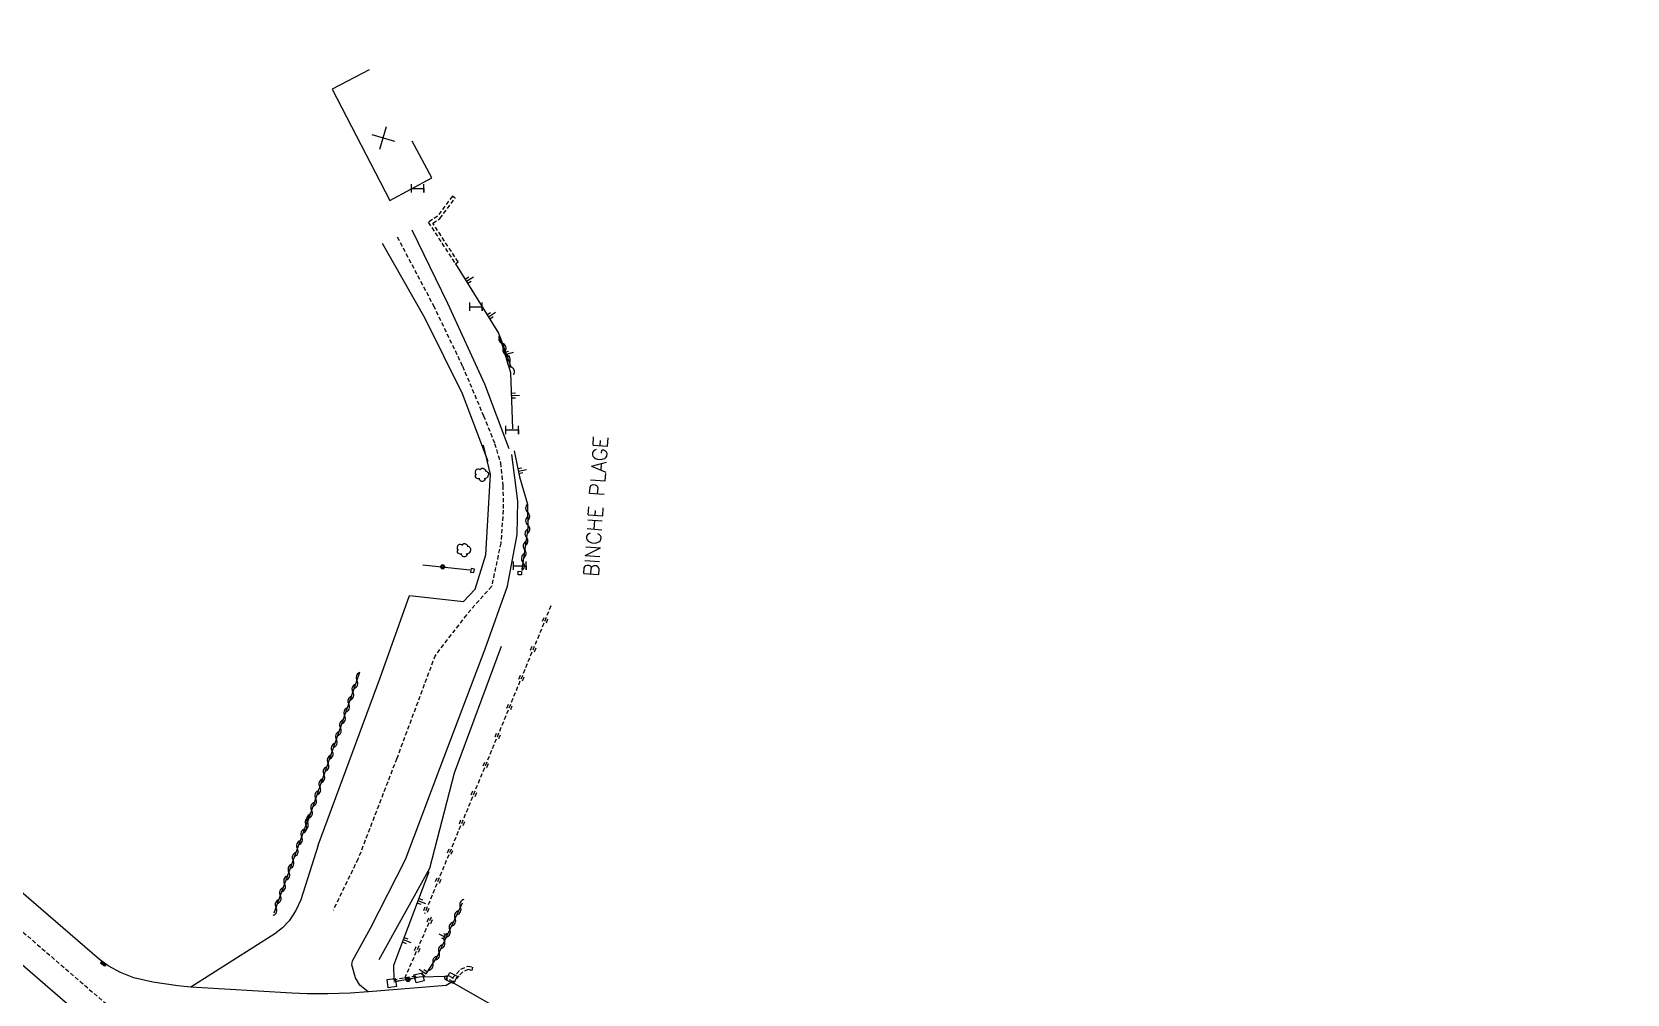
# Model space of a CAD drawing. Header units: millimetres. Extents: x 136000 to 137000, y 121000 to 122000.
# Drawn here: x 136686.6 to 136877.8, y 121132.9 to 121248.2 of the extents above; entities that cross this region are included whole.
import ezdxf
from ezdxf.enums import TextEntityAlignment as Align

# ---------------------------------------------------------------- set-up
doc = ezdxf.new("R2010")
doc.units = ezdxf.units.MM
doc.linetypes.add('DASHED', pattern=[0.75, 0.5, -0.25])
doc.layers.get('0').update_dxf_attribs({"linetype": 'CONTINUOUS'})
for name, color, linetype in [('W0001', 6, 'DASHED'), ('W0008', 7, 'CONTINUOUS'), ('W0100', 7, 'CONTINUOUS'), ('W0112', 1, 'DASHED'), ('W0211', 2, 'CONTINUOUS'), ('W0220', 5, 'DASHED'), ('W0300', 7, 'CONTINUOUS'), ('W0302', 3, 'CONTINUOUS'), ('W0310', 3, 'CONTINUOUS'), ('W0322', 7, 'CONTINUOUS'), ('W0400', 7, 'CONTINUOUS'), ('W0989', 7, 'CONTINUOUS'), ('W0991', 7, 'CONTINUOUS'), ('W1474', 7, 'CONTINUOUS')]:
    doc.layers.add(name, color=color, linetype=linetype)
doc.styles.get("Standard").update_dxf_attribs({"font": 'romans.shx', "width": 0.85})

# ---------------------------------------------------------------- blocks, each defined once
blk = doc.blocks.new('t112o')
at = {"color": 0, "linetype": 'Continuous'}
for p, q in [((-0.5, 0.5), (0.5, 0.5)), ((-0.5, -0.5), (-0.5, 0.5)), ((0.5, 0.5), (0.5, -0.5)), ((0.5, -0.5), (-0.5, -0.5))]:
    blk.add_line(p, q, dxfattribs=at)
blk = doc.blocks.new('T400')
for p, q in [((-0.15, 0.3), (0.15, 0.3)), ((-0.15, -0.25), (-0.15, 0.3)), ((-0.15, 0.15), (0.15, 0.15)), ((-0.15, 0), (0.15, 0)), ((0.15, 0.3), (0.15, -0.25)), ((-0.15, -0.15), (0.15, -0.15)), ((-0.15, -0.25), (-0.15, -0.3)), ((-0.15, -0.3), (0.15, -0.3)), ((0.15, -0.3), (0.15, -0.25))]:
    blk.add_line(p, q)
blk = doc.blocks.new('t211o')
at = {"color": 0, "linetype": 'Continuous'}
for p, q in [((-0.29, 0.5), (-0.29, 0)), ((0, 1), (0, 0)), ((0.29, 0.5), (0.29, 0))]:
    blk.add_line(p, q, dxfattribs=at)
blk = doc.blocks.new('t322o')
at = {"color": 0, "linetype": 'Continuous'}
for radius in [0.25, 0.15]:
    blk.add_circle((0, 0), radius, dxfattribs=at)
blk = doc.blocks.new('t310o')
at = {"color": 0, "linetype": 'Continuous'}
for centre, start, end in [((-0.5, 0.38), 216.8699, 323.1304), ((0.5, -0.37), 36.8699, 143.1303)]:
    blk.add_arc(centre, 0.625, start, end, dxfattribs=at)
blk = doc.blocks.new('t220o')
at = {"color": 0, "linetype": 'Continuous'}
for p, q in [((-0.25, 0.25), (0.25, 0.25)), ((-0.25, -0.25), (0.25, -0.25))]:
    blk.add_line(p, q, dxfattribs=at)
blk = doc.blocks.new('T300')
for p, q in [((-0.8, 0.51), (-0.86, 0.34)), ((-0.86, 0.34), (-0.86, 0.17)), ((-0.86, 0.17), (-0.74, 0.06)), ((-0.69, 0.63), (-0.8, 0.51)), ((-0.8, -0.06), (-0.74, 0.06)), ((-0.74, 0.06), (-0.69, 0.11)), ((-0.57, 0.69), (-0.69, 0.63)), ((-0.46, 0.69), (-0.57, 0.69)), ((-0.29, 0.63), (-0.46, 0.69)), ((-0.29, 0.63), (-0.17, 0.74)), ((-0.23, 0.57), (-0.29, 0.63)), ((-0.17, 0.74), (-0.06, 0.8)), ((-0.06, 0.8), (0.06, 0.8)), ((0.06, 0.8), (0.23, 0.74)), ((0.23, 0.74), (0.34, 0.63)), ((0.34, 0.63), (0.4, 0.51)), ((0.46, 0.46), (0.34, 0.46)), ((0.4, 0.51), (0.4, 0.46)), ((0.57, 0.4), (0.46, 0.46)), ((0.57, 0.4), (0.69, 0.29)), ((0.69, 0.29), (0.74, 0.17)), ((0.74, 0.06), (0.69, -0.17)), ((0.74, 0.17), (0.74, 0.06)), ((-0.8, -0.17), (-0.8, -0.06)), ((-0.8, -0.23), (-0.8, -0.17)), ((-0.74, -0.34), (-0.8, -0.23)), ((-0.69, -0.4), (-0.74, -0.34)), ((-0.51, -0.46), (-0.69, -0.4)), ((-0.4, -0.46), (-0.51, -0.46)), ((-0.4, -0.46), (-0.34, -0.46)), ((-0.34, -0.46), (-0.34, -0.4)), ((-0.34, -0.51), (-0.34, -0.46)), ((-0.29, -0.63), (-0.34, -0.51)), ((-0.17, -0.74), (-0.29, -0.63)), ((-0.06, -0.8), (-0.17, -0.74)), ((0.06, -0.8), (-0.06, -0.8)), ((0.17, -0.74), (0.06, -0.8)), ((0.23, -0.69), (0.17, -0.74)), ((0.29, -0.46), (0.23, -0.46)), ((0.29, -0.63), (0.23, -0.69)), ((0.46, -0.4), (0.29, -0.46)), ((0.34, -0.51), (0.29, -0.63)), ((0.34, -0.51), (0.34, -0.46)), ((0.57, -0.34), (0.46, -0.4)), ((0.63, -0.29), (0.57, -0.34)), ((0.69, -0.17), (0.63, -0.29))]:
    blk.add_line(p, q)
blk = doc.blocks.new('t991o')
at = {"color": 0, "linetype": 'Continuous'}
for p, q in [((-1, 1), (1, -1)), ((-1, -1), (1, 1))]:
    blk.add_line(p, q, dxfattribs=at)
blk = doc.blocks.new('T1474')
at = {"color": 0, "linetype": 'Continuous', "flags": 128}
for points in [[(-0.75, -0.5), (-0.75, 0.5)], [(-0.75, 0), (0.75, 0)], [(0.75, 0), (0.75, -0.5), (0.75, 0.5)]]:
    blk.add_lwpolyline(points, dxfattribs=at)

msp = doc.modelspace()

# ---------------------------------------------------------------- linework, layer by layer
at = {"layer": 'W0001', "flags": 128}
msp.add_lwpolyline([(136325.71, 121456.05), (136360.33, 121402.15), (136362.53, 121398.81), (136365.31, 121394.74), (136369.35, 121389.01), (136373.5, 121383.52), (136382.78, 121373.23), (136387.75, 121368.52), (136393.02, 121364.04), (136399.27, 121359.09), (136404.07, 121355.54), (136444.96, 121325.92), (136466.15, 121310.58), (136478, 121301.94), (136504.71, 121282.61), (136504.71, 121282.61), (136534.47, 121260.37), (136551.86, 121247.75), (136551.86, 121247.75), (136566.08, 121238.11), (136573.32, 121232.79), (136584.33, 121224.49), (136600.1, 121212.18), (136613.08, 121202.26), (136623.39, 121193.62), (136634.52, 121184.29), (136649.09, 121171.74), (136657.99, 121164.18), (136677.28, 121147.38), (136692.84, 121133.97), (136701.81, 121126.24), (136715.72, 121114.23), (136726.29, 121105.06), (136733.85, 121098.84), (136752.79, 121083.19), (136756.09, 121080.68), (136779.06, 121063.5), (136798.81, 121049.73), (136847.44, 121018.77), (136870.76, 121004.33), (136877.78, 121000)], dxfattribs=at)
at = {"layer": 'W0001'}
msp.add_lwpolyline([(136730.37, 121223.64), (136734.71, 121215.41), (136738.2, 121208.14), (136740.71, 121202.19), (136742.05, 121198.86), (136742.75, 121196.52), (136743.04, 121193.83), (136743.07, 121190.86), (136742.79, 121186.93), (136741.68, 121181.73), (136738.66, 121178.33), (136734.92, 121173.47), (136730.31, 121161.09), (136725.67, 121149.05), (136722.7, 121142.93)], dxfattribs=at)
at = {"layer": 'W0008'}
for points in [[(136732.12, 121224.47), (136736.39, 121215.71), (136740.82, 121206.04), (136743.73, 121198.27)], [(136728.58, 121222.89), (136733.69, 121213.88), (136738.14, 121204.87), (136741.23, 121196.74)], [(136720.89, 121150.71), (136728.32, 121170.76), (136731.84, 121180.63), (136738.33, 121179.93), (136739.73, 121181.39), (136740.99, 121185.51), (136741.21, 121189), (136741.57, 121195.17), (136740.7, 121198.68)], [(136727.18, 121140.77), (136731.35, 121149), (136735.5, 121160.01), (136740.9, 121174.27), (136743.57, 121181.77), (136744.73, 121187.96), (136744.84, 121191.94), (136744.1, 121197.53)], [(136742.58, 121131.06), (136736.92, 121134.28)]]:
    msp.add_lwpolyline(points, dxfattribs=at)
at = {"layer": 'W0008', "flags": 128}
for points in [[(136737.11, 121134.39), (136736.22, 121133.87), (136726.91, 121133.12), (136724.74, 121132.98), (136722.07, 121132.89), (136719.56, 121132.88), (136717.76, 121132.95), (136705.64, 121133.7), (136704.09, 121133.84), (136701.09, 121134.28), (136698.81, 121134.8), (136697.19, 121135.43), (136695.73, 121136.24), (136694.7, 121137.01), (136670.62, 121157.73)], [(136720.89, 121150.71), (136718.82, 121144.17), (136718.21, 121142.87), (136717.42, 121141.66), (136716.62, 121140.79), (136715.69, 121140.07), (136705.64, 121133.7)], [(136675.3, 121145.1), (136690.87, 121131.68), (136699.84, 121123.96), (136713.74, 121111.94), (136724.34, 121102.76), (136731.93, 121096.5), (136750.91, 121080.82), (136754.27, 121078.27), (136777.29, 121061.05), (136797.14, 121047.22), (136845.83, 121016.21), (136869.17, 121001.76), (136872.02, 121000)], [(136726.9, 121133.12), (136725.91, 121133.92), (136725.36, 121134.8), (136724.94, 121136.35), (136725.02, 121136.84), (136727.18, 121140.77)]]:
    msp.add_lwpolyline(points, dxfattribs=at)
at = {"layer": 'W0100'}
msp.add_lwpolyline([(136727.01, 121243.65), (136722.57, 121241.36), (136729.48, 121227.99), (136734.54, 121230.72), (136732.17, 121235.12)], dxfattribs=at)
at = {"layer": 'W0112'}
for p, q in [((136734.1, 121225.39), (136737.34, 121220.41)), ((136739.62, 121183.82), (136739.22, 121183.89)), ((136739.55, 121183.39), (136739.62, 121183.82)), ((136744.86, 121183.14), (136744.88, 121183.55)), ((136744.88, 121183.55), (136745.28, 121183.54)), ((136736.44, 121134.66), (136736.11, 121134.61))]:
    msp.add_line(p, q, dxfattribs=at)
for points in [[(136736.98, 121228.52), (136735.21, 121226.13), (136734.1, 121225.39)], [(136735.49, 121225.84), (136737.3, 121228.28), (136736.98, 121228.52)], [(136737.34, 121220.41), (136737.68, 121220.63), (136734.65, 121225.27), (136735.49, 121225.84)], [(136739.22, 121183.89), (136739.15, 121183.46), (136739.55, 121183.39)], [(136745.28, 121183.54), (136745.26, 121183.13), (136744.86, 121183.14)], [(136736.11, 121134.61), (136736.05, 121135), (136736.52, 121135.07), (136737.09, 121134.76), (136736.97, 121134.71), (136737.5, 121135.33), (136738.01, 121135.85), (136738.84, 121136.21)], [(136739.33, 121135.7), (136738.88, 121135.79), (136738.24, 121135.52), (136737.8, 121135.06), (136737.22, 121134.38), (136737.07, 121134.32), (136736.44, 121134.66)], [(136738.84, 121136.21), (136739.41, 121136.09), (136739.33, 121135.7)]]:
    msp.add_lwpolyline(points, dxfattribs=at)
at = {"layer": 'W0112', "flags": 128}
msp.add_lwpolyline([(136732.6, 121135.01), (136730, 121134.56), (136730.03, 121134.37), (136732.63, 121134.82)], close=True, dxfattribs=at)
at = {"layer": 'W0211'}
for points in [[(136737.35, 121220.41), (136742.5, 121212.1), (136743.94, 121207.38), (136744.19, 121200.62)], [(136744.39, 121197.98), (136745.01, 121194.89), (136746, 121191.61)]]:
    msp.add_lwpolyline(points, dxfattribs=at)
at = {"layer": 'W0211', "flags": 128}
msp.add_lwpolyline([(136730, 121134.56), (136729.97, 121136.32), (136734.21, 121147.56)], dxfattribs=at)
at = {"layer": 'W0220'}
msp.add_line((136748.79, 121179.39), (136733.64, 121142.49), dxfattribs=at)
at = {"layer": 'W0220', "flags": 128}
msp.add_lwpolyline([(136731.3, 121134.78), (136734.51, 121142.18)], dxfattribs=at)
at = {"layer": 'W0302'}
msp.add_lwpolyline([(136728.21, 121136.99), (136734.28, 121147.95), (136737.25, 121159.37), (136742.87, 121174.59)], dxfattribs=at)
at = {"layer": 'W0310'}
for p, q in [((136742.63, 121211.81), (136744.01, 121207.98)), ((136725.87, 121171.41), (136719.53, 121153.26))]:
    msp.add_line(p, q, dxfattribs=at)
msp.add_lwpolyline([(136746, 121191.61), (136746.01, 121188.69), (136745.3, 121183.75)], dxfattribs=at)
at = {"layer": 'W0310', "flags": 128}
for points in [[(136719.94, 121154.53), (136715.58, 121142.55)], [(136733.83, 121135.3), (136735.1, 121137.23), (136738.2, 121143.81)]]:
    msp.add_lwpolyline(points, dxfattribs=at)
at = {"layer": 'W0322'}
msp.add_line((136733.46, 121184.32), (136739.06, 121183.74), dxfattribs=at)
at = {"layer": 'W0322', "flags": 128}
msp.add_lwpolyline([(136736.39, 121134.96), (136733, 121134.88), (136729.96, 121134.28)], dxfattribs=at)

# ---------------------------------------------------------------- block references
at = {"layer": 'W0112'}
for p, rotation in [((136732.99, 121134.81), 14.8829015368926), ((136736.89, 121134.79), 332.8346272245928), ((136729.71, 121134.18), 7.462620564746702)]:
    msp.add_blockref('t112o', p, dxfattribs=dict(at, rotation=rotation))
at = {"layer": 'W0211'}
for p, rotation in [((136738.67, 121218.28), 301.8383823132223), ((136741.3, 121214.03), 301.8383823132223), ((136743.3, 121209.49), 286.896173406992), ((136744.04, 121204.59), 272.1688415107392), ((136744.88, 121195.53), 281.4597382211839), ((136732.87, 121144.03), 249.3645372112974), ((136731.11, 121139.35), 249.3645372114967), ((136736.25, 121139.66), 64.76116691575491), ((136733.83, 121135.3), 56.66700163780615)]:
    msp.add_blockref('t211o', p, dxfattribs=dict(at, rotation=rotation))
at = {"layer": 'W0220'}
for p, rotation in [((136748.07, 121177.66), 247.6859973526109), ((136746.65, 121174.19), 247.6859973526109), ((136746.65, 121174.19), 247.6859973526109), ((136746.65, 121174.19), 247.6859973526109), ((136746.65, 121174.19), 247.6859973526109), ((136746.65, 121174.19), 247.6859973526109), ((136746.65, 121174.19), 247.6859973526109), ((136745.23, 121170.72), 247.6859973526109), ((136745.23, 121170.72), 247.6859973526109), ((136745.23, 121170.72), 247.6859973526109), ((136745.23, 121170.72), 247.6859973526109), ((136745.23, 121170.72), 247.6859973526109), ((136743.8, 121167.25), 247.6859973526109), ((136743.8, 121167.25), 247.6859973526109), ((136743.8, 121167.25), 247.6859973526109), ((136743.8, 121167.25), 247.6859973526109), ((136742.38, 121163.78), 247.6859973526109), ((136742.38, 121163.78), 247.6859973526109), ((136742.38, 121163.78), 247.6859973526109), ((136740.95, 121160.31), 247.6859973526109), ((136740.95, 121160.31), 247.6859973526109), ((136739.53, 121156.84), 247.6859973526109), ((136738.11, 121153.37), 247.6859973526109), ((136736.68, 121149.9), 247.6859973526109), ((136735.26, 121146.44), 247.6859973526109), ((136733.83, 121142.97), 247.6859973526109), ((136734.28, 121141.66), 66.54321922556574), ((136732.79, 121138.22), 66.54321922556574)]:
    msp.add_blockref('t220o', p, dxfattribs=dict(at, rotation=rotation))
at = {"layer": 'W0300'}
for p in [(136740.56, 121195.11), (136738.41, 121186.07)]:
    msp.add_blockref('T300', p, dxfattribs=at)
at = {"layer": 'W0310'}
for p, rotation in [((136742.97, 121210.87), 289.8279660446262), ((136743.48, 121209.46), 289.8279660446262), ((136743.99, 121208.05), 289.8279660446262), ((136746, 121190.61), 270.2547991987122), ((136745.86, 121187.62), 261.7690780422035), ((136746.01, 121189.11), 270.2547991987122), ((136745.64, 121186.14), 261.7690780422035), ((136745.43, 121184.65), 261.7690780422035), ((136725.54, 121170.46), 250.751857509688), ((136725.05, 121169.05), 250.751857509688), ((136724.55, 121167.63), 250.751857509688), ((136723.56, 121164.8), 250.751857509688), ((136724.06, 121166.22), 250.751857509688), ((136723.07, 121163.38), 250.751857509688), ((136722.57, 121161.97), 250.751857509688), ((136721.58, 121159.14), 250.751857509688), ((136722.08, 121160.55), 250.751857509688), ((136721.09, 121157.72), 250.751857509688), ((136720.59, 121156.3), 250.751857509688), ((136719.43, 121153.12), 250.0153915513122), ((136719.61, 121153.47), 250.751857509688), ((136720.1, 121154.89), 250.751857509688), ((136718.91, 121151.71), 250.0153915513122), ((136718.4, 121150.3), 250.0153915513122), ((136717.38, 121147.48), 250.0153915513122), ((136717.89, 121148.89), 250.0153915513122), ((136716.86, 121146.07), 250.0153915513122), ((136716.35, 121144.66), 250.0153915513122), ((136715.84, 121143.25), 250.0153915513122), ((136737.31, 121141.92), 64.76116691593795), ((136737.95, 121143.28), 64.76116691593795), ((136736.67, 121140.57), 64.76116691593795), ((136735.39, 121137.85), 64.76116691593795), ((136736.03, 121139.21), 64.76116691593795), ((136734.66, 121136.55), 56.66700163777558)]:
    msp.add_blockref('t310o', p, dxfattribs=dict(at, rotation=rotation))
at = {"layer": 'W0322'}
for p, rotation in [((136735.82, 121184.08), 354.0800220981497), ((136731.66, 121134.61), 191.2102089552714)]:
    msp.add_blockref('t322o', p, dxfattribs=dict(at, rotation=rotation))
at = {"layer": 'W0400', "rotation": 233.4472840383341}
msp.add_blockref('T400', (136695.12, 121136.49), dxfattribs=at)
at = {"layer": 'W0991', "rotation": 28.34103441305649}
msp.add_blockref('t991o', (136728.69, 121235.52), dxfattribs=at)
at = {"layer": 'W1474'}
for p in [(136732.83, 121229.45), (136739.82, 121215.26), (136744.15, 121200.5), (136745.06, 121184.22)]:
    msp.add_blockref('T1474', p, dxfattribs=at)

# ---------------------------------------------------------------- texts
at = {"layer": 'W0989'}
msp.add_text('BINCHE PLAGE', height=1.75, rotation=85.9222, dxfattribs=at).set_placement((136754.2, 121191.33), align=Align.MIDDLE)

doc.saveas('drawing.dxf')
